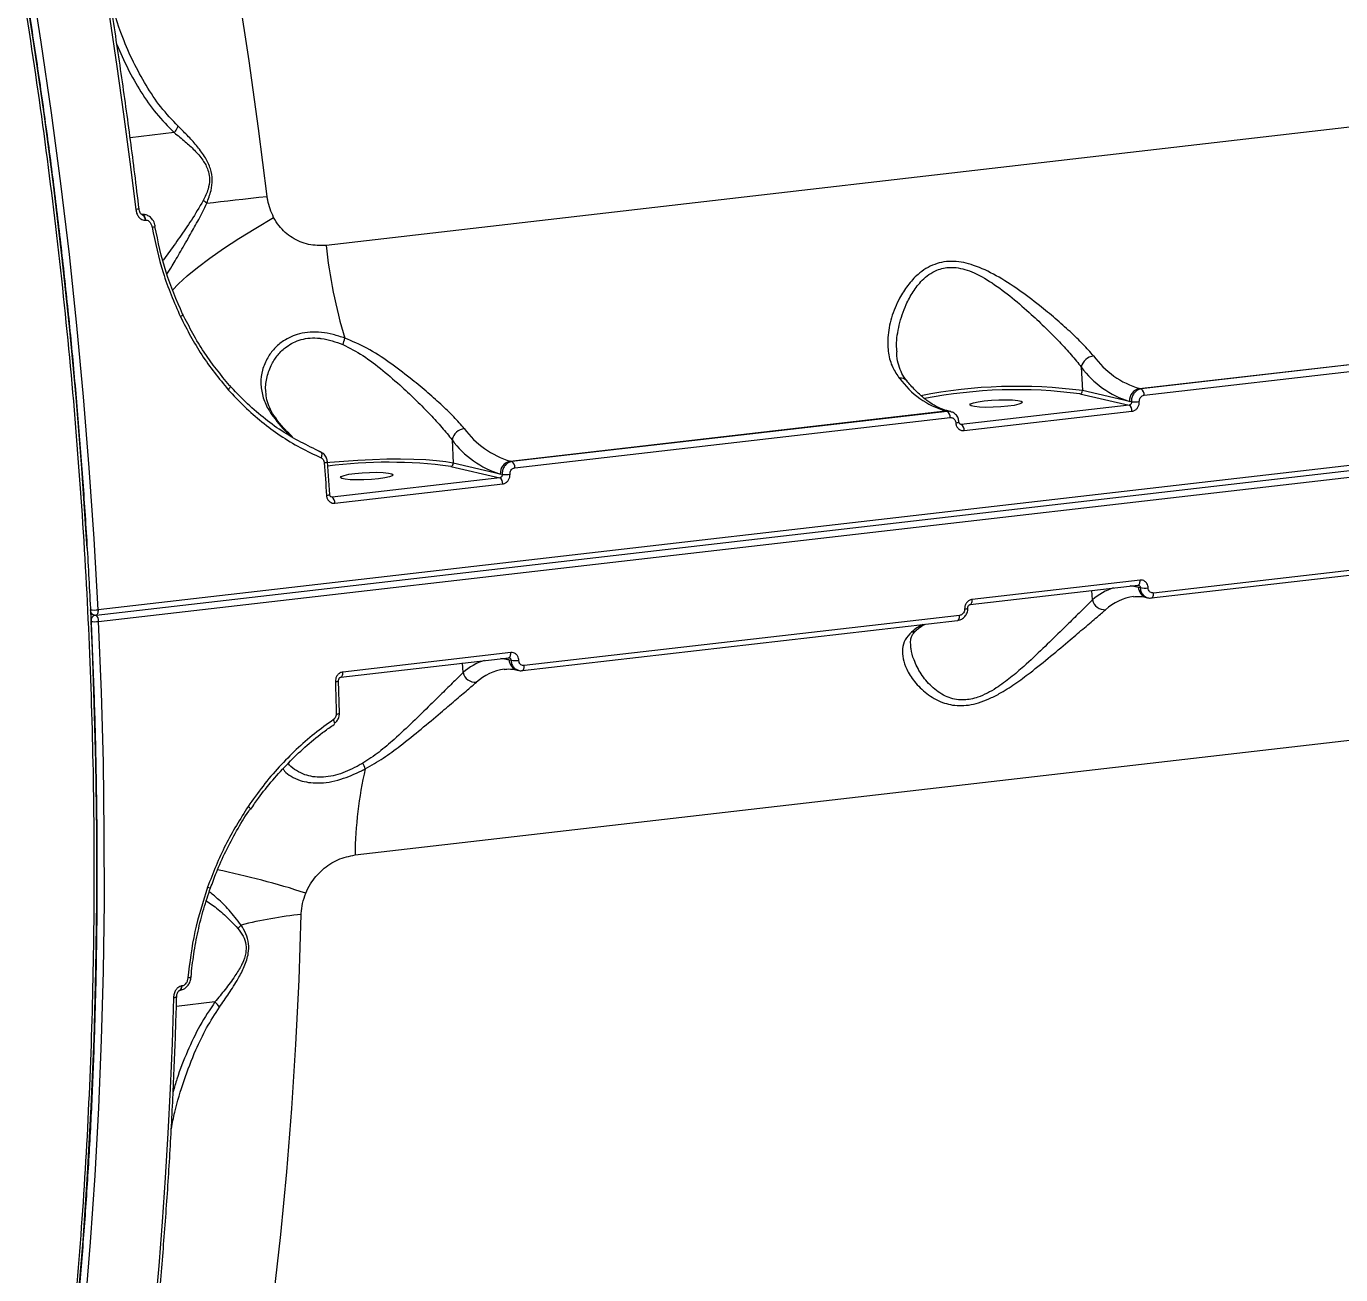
# Model space of a CAD drawing. Header units: millimetres. Extents: x 10684 to 26054, y -4768 to 6894.
# Drawn here: x 18451.6 to 18675.6, y -3010.1 to -2797.3 of the extents above; entities that cross this region are included whole.
import ezdxf

# ---------------------------------------------------------------- set-up
doc = ezdxf.new("R2010")
doc.units = ezdxf.units.MM
doc.layers.add('DIKOM_ОБЪЕКТ', color=7, linetype='Continuous')
doc.layers.add('DIKOM_РАЗМЕР_ОБЪЕКТА', color=7, linetype='Continuous')
doc.styles.add('style1', font='arial.ttf', dxfattribs={"width": 0.8})
doc.dimstyles.new('1-50', dxfattribs={"dimtxt": 300, "dimasz": 200, "dimexe": 100, "dimexo": 0, "dimgap": 100, "dimtad": 1, "dimtxsty": 'style1', "dimcen": 200, "dimclrd": 7, "dimclre": 7, "dimclrt": 7, "dimadec": 1, "dimazin": 2, "dimtfac": 1, "dimtmove": 0, "dimatfit": 2, "dimfxl": 0, "dimlwd": 25, "dimlwe": 18, "dimarcsym": 0})

# ---------------------------------------------------------------- blocks, each defined once
blk = doc.blocks.new('*D12')
at = {"layer": 'Defpoints', "color": 0, "transparency": 16777216}
for p in [(20201.02, 3555.88), (18130.62, -3300.31), (24750.12, -3300.31)]:
    blk.add_point(p, dxfattribs=at)
at = {"layer": 'DIKOM_РАЗМЕР_ОБЪЕКТА', "color": 7, "lineweight": 18, "transparency": 16777216}
for p, q in [((20201.02, 3555.88), (24850.12, 3555.88)), ((18130.62, -3300.31), (24850.12, -3300.31))]:
    blk.add_line(p, q, dxfattribs=at)
at = {"layer": 'DIKOM_РАЗМЕР_ОБЪЕКТА', "color": 7, "lineweight": 25, "transparency": 16777216}
blk.add_line((24750.12, 3355.88), (24750.12, -3100.31), dxfattribs=at)
at = {"layer": 'DIKOM_РАЗМЕР_ОБЪЕКТА', "color": 7, "transparency": 16777216}
for points in [[(24716.79, 3355.88), (24783.45, 3355.88), (24750.12, 3555.88)], [(24716.79, -3100.31), (24783.45, -3100.31), (24750.12, -3300.31)]]:
    blk.add_solid(points, dxfattribs=at)
at = {"layer": 'DIKOM_РАЗМЕР_ОБЪЕКТА', "color": 7, "transparency": 16777216, "insert": (24496.95, 958.92), "char_height": 300, "attachment_point": 5, "rotation": 90, "style": 'style1'}
blk.add_mtext('6850', dxfattribs=at)

msp = doc.modelspace()

# ---------------------------------------------------------------- linework, layer by layer
at = {"layer": 'DIKOM_ОБЪЕКТ', "color": 7, "linetype": 'Continuous', "lineweight": 15}
for p, q in [((18815.398, -2798.568), (18502.682, -2834.663)), ((18476.81, -2815.446), (18469.278, -2816.315)), ((18471.374, -2829.418), (18471.309, -2829.426)), ((18471.845, -2830.366), (18471.923, -2830.357)), ((18463.503, -2897.668), (18895.945, -2847.753)), ((18896.277, -2846.859), (18463.835, -2896.775)), ((18463.929, -2898.758), (18896.371, -2848.843)), ((18641.282, -2859.075), (18715.44, -2850.515)), ((18715.735, -2850.582), (18641.576, -2859.142)), ((18642.068, -2860.193), (18716.226, -2851.633)), ((18631.361, -2855.416), (18631.551, -2859.424)), ((18639.589, -2861.26), (18631.551, -2859.424)), ((18641.576, -2859.142), (18641.282, -2859.075)), ((18639.502, -2861.883), (18610.911, -2865.183)), ((18631.128, -2859.97), (18639.502, -2861.883)), ((18639.901, -2861.331), (18639.589, -2861.26)), ((18494.178, -2864.202), (18494.196, -2864.226)), ((18534.065, -2871.45), (18608.223, -2862.89)), ((18608.518, -2862.958), (18534.359, -2871.518)), ((18534.851, -2872.569), (18609.009, -2864.009)), ((18608.223, -2862.89), (18608.518, -2862.958)), ((18609.058, -2862.987), (18608.762, -2862.92)), ((18611.403, -2866.24), (18639.994, -2862.94)), ((18610.911, -2865.183), (18610.698, -2865.135)), ((18610.911, -2865.183), (18610.775, -2865.173)), ((18524.144, -2867.792), (18524.334, -2871.8)), ((18503.304, -2877.149), (18502.927, -2871.564)), ((18523.911, -2872.346), (18532.285, -2874.259)), ((18532.372, -2873.635), (18524.334, -2871.8)), ((18534.359, -2871.518), (18534.065, -2871.45)), ((18532.285, -2874.259), (18503.694, -2877.559)), ((18504.186, -2878.616), (18532.777, -2875.316)), ((18532.684, -2873.707), (18532.372, -2873.635)), ((18503.694, -2877.559), (18503.481, -2877.51)), ((18503.694, -2877.559), (18503.558, -2877.549)), ((18643.339, -2894.765), (18717.497, -2886.205)), ((18717.831, -2885.354), (18643.672, -2893.914)), ((18612.438, -2895.859), (18641.029, -2892.559)), ((18641.363, -2891.702), (18612.771, -2895.002)), ((18640.02, -2892.676), (18641.095, -2892.921)), ((18641.095, -2892.921), (18641.408, -2892.993)), ((18633.249, -2895.093), (18633.171, -2893.466)), ((18642.437, -2894.665), (18642.733, -2894.732)), ((18643.271, -2894.761), (18643.339, -2894.765)), ((18462.617, -2897.525), (18463.166, -2897.65)), ((18610.614, -2897.73), (18536.455, -2906.29)), ((18462.589, -2898.757), (18462.805, -2903.669)), ((18536.122, -2907.141), (18610.28, -2898.581)), ((18534.146, -2904.077), (18505.555, -2907.378)), ((18507.626, -2938.558), (18820.342, -2902.462)), ((18505.221, -2908.235), (18533.812, -2904.935)), ((18526.032, -2907.469), (18525.954, -2905.842)), ((18532.802, -2905.051), (18533.878, -2905.297)), ((18533.878, -2905.297), (18534.191, -2905.368)), ((18504.964, -2914.378), (18504.812, -2908.844)), ((18535.22, -2907.041), (18535.515, -2907.108)), ((18536.054, -2907.137), (18536.122, -2907.141)), ((18503.824, -2916.479), (18504.119, -2916.27)), ((18504.053, -2916.167), (18504.059, -2916.163)), ((18489.781, -2930.674), (18489.782, -2930.672)), ((18479.69, -2959.338), (18479.69, -2959.344)), ((18477.73, -2961.633), (18477.814, -2961.623)), ((18478.148, -2960.886), (18478.064, -2960.895)), ((18483.755, -2963.608), (18477.179, -2964.367))]:
    msp.add_line(p, q, dxfattribs=at)
at = {"layer": 'DIKOM_ОБЪЕКТ', "color": 7, "linetype": 'Continuous', "lineweight": 15, "flags": 128}
for points in [[(18460.3, -2763.994), (18461.781, -2771.977), (18463.196, -2779.991), (18464.545, -2788.032), (18465.826, -2796.099), (18467.04, -2804.187), (18468.186, -2812.295), (18469.263, -2820.418), (18470.271, -2828.553)], [(18463.835, -2896.775), (18463.169, -2884.695), (18462.346, -2872.591), (18461.366, -2860.471), (18460.231, -2848.347), (18458.94, -2836.229), (18457.495, -2824.126), (18455.898, -2812.049), (18454.15, -2800.009), (18452.252, -2788.014)], [(18450.939, -2788.277), (18452.833, -2800.243), (18454.577, -2812.255), (18456.17, -2824.303), (18457.611, -2836.377), (18458.899, -2848.466), (18460.032, -2860.561), (18461.01, -2872.652), (18461.831, -2884.727), (18461.924, -2886.264)], [(18492.631, -2826.309), (18491.17, -2814.752), (18489.557, -2803.228), (18487.793, -2791.745)], [(18482.347, -2827.477), (18483.501, -2827.348), (18484.696, -2827.214), (18485.931, -2827.075), (18487.203, -2826.931), (18488.512, -2826.782), (18489.854, -2826.629), (18491.228, -2826.471), (18492.631, -2826.309)], [(18471.303, -2829.427), (18471.358, -2829.43), (18471.486, -2829.495), (18471.607, -2829.635), (18471.713, -2829.838), (18471.794, -2830.089), (18471.845, -2830.366)], [(18471.374, -2829.418), (18471.436, -2829.421), (18471.563, -2829.486), (18471.685, -2829.626), (18471.791, -2829.829), (18471.872, -2830.08), (18471.923, -2830.357)], [(18476.514, -2842.294), (18477.536, -2841.217), (18479.002, -2839.878), (18480.785, -2838.42), (18482.867, -2836.858), (18485.229, -2835.208), (18487.845, -2833.486), (18490.692, -2831.708), (18493.74, -2829.893)], [(18478.248, -2846.387), (18478.305, -2846.398), (18478.332, -2846.425), (18478.326, -2846.467), (18478.289, -2846.522), (18478.221, -2846.589), (18478.125, -2846.666), (18478.005, -2846.748), (18477.864, -2846.834)], [(18486.247, -2858.541), (18486.311, -2858.564), (18486.349, -2858.611), (18486.36, -2858.681), (18486.344, -2858.772), (18486.3, -2858.879), (18486.23, -2859), (18486.137, -2859.129), (18486.024, -2859.262)], [(18618.843, -2862.079), (18617.628, -2862.192), (18616.35, -2862.258), (18615.11, -2862.272), (18614.01, -2862.233), (18613.139, -2862.145), (18612.567, -2862.014), (18612.34, -2861.852), (18612.478, -2861.671), (18612.968, -2861.485), (18613.771, -2861.311), (18614.823, -2861.161), (18616.037, -2861.049), (18617.315, -2860.983), (18618.555, -2860.969), (18619.655, -2861.008), (18620.526, -2861.096), (18621.098, -2861.226), (18621.325, -2861.389), (18621.187, -2861.57), (18620.697, -2861.756), (18619.894, -2861.93), (18618.843, -2862.079)], [(18608.223, -2862.89), (18608.573, -2862.888), (18608.762, -2862.92)], [(18501.738, -2869.874), (18501.812, -2869.908), (18501.871, -2869.975), (18501.911, -2870.072), (18501.933, -2870.195), (18501.934, -2870.34), (18501.915, -2870.502), (18501.876, -2870.674), (18501.82, -2870.852)], [(18502.373, -2871.685), (18502.422, -2872.384), (18502.47, -2873.083), (18502.518, -2873.783), (18502.566, -2874.482), (18502.613, -2875.181), (18502.659, -2875.88), (18502.705, -2876.579), (18502.751, -2877.277)], [(18524.334, -2871.8), (18523.071, -2871.568), (18521.507, -2871.379), (18519.677, -2871.238), (18517.621, -2871.147), (18515.386, -2871.109), (18513.022, -2871.124), (18510.581, -2871.193), (18508.118, -2871.313), (18505.688, -2871.482), (18503.345, -2871.696), (18502.791, -2871.755)], [(18511.625, -2874.455), (18510.411, -2874.567), (18509.133, -2874.633), (18507.893, -2874.648), (18506.793, -2874.609), (18505.922, -2874.521), (18505.35, -2874.39), (18505.123, -2874.227), (18505.261, -2874.046), (18505.751, -2873.861), (18506.555, -2873.687), (18507.606, -2873.537), (18508.82, -2873.425), (18510.099, -2873.359), (18511.338, -2873.345), (18512.438, -2873.383), (18513.309, -2873.471), (18513.881, -2873.602), (18514.108, -2873.765), (18513.971, -2873.946), (18513.48, -2874.131), (18512.677, -2874.306), (18511.625, -2874.455)], [(18641.095, -2892.921), (18640.061, -2892.748), (18639.672, -2892.716)], [(18641.029, -2892.559), (18641.046, -2892.556), (18641.126, -2892.521), (18641.197, -2892.451), (18641.259, -2892.348), (18641.308, -2892.217), (18641.342, -2892.061), (18641.36, -2891.887), (18641.363, -2891.702)], [(18612.434, -2895.86), (18612.455, -2895.857), (18612.534, -2895.822), (18612.606, -2895.751), (18612.668, -2895.648), (18612.716, -2895.517), (18612.751, -2895.361), (18612.769, -2895.188), (18612.771, -2895.002)], [(18643.339, -2894.765), (18643.355, -2894.762), (18643.434, -2894.728), (18643.506, -2894.658), (18643.567, -2894.556), (18643.616, -2894.426), (18643.651, -2894.271), (18643.67, -2894.098), (18643.672, -2893.914)], [(18463.835, -2896.775), (18463.836, -2896.966), (18463.819, -2897.146), (18463.786, -2897.308), (18463.738, -2897.446), (18463.676, -2897.554), (18463.603, -2897.628), (18463.522, -2897.665), (18463.503, -2897.668)], [(18610.28, -2898.581), (18610.297, -2898.578), (18610.376, -2898.544), (18610.448, -2898.474), (18610.509, -2898.372), (18610.557, -2898.241), (18610.592, -2898.087), (18610.611, -2897.914), (18610.614, -2897.73)], [(18450.704, -3090.292), (18452.715, -3080.178), (18454.578, -3069.874), (18456.291, -3059.388), (18457.852, -3048.73), (18459.26, -3037.909), (18460.514, -3026.935), (18461.613, -3015.815), (18462.556, -3004.559), (18463.341, -2993.178), (18463.97, -2981.68), (18464.44, -2970.075), (18464.752, -2958.374), (18464.905, -2946.585), (18464.899, -2934.719), (18464.734, -2922.786), (18464.411, -2910.796), (18463.929, -2898.758)], [(18462.805, -2903.669), (18463.07, -2910.766), (18463.392, -2922.728), (18463.557, -2934.632), (18463.562, -2946.47), (18463.41, -2958.23), (18463.099, -2969.904), (18462.629, -2981.481), (18462.003, -2992.952), (18461.219, -3004.306), (18460.278, -3015.535), (18459.182, -3026.628), (18457.931, -3037.577), (18456.744, -3046.779)], [(18533.812, -2904.935), (18533.829, -2904.932), (18533.909, -2904.897), (18533.981, -2904.827), (18534.042, -2904.724), (18534.091, -2904.592), (18534.125, -2904.437), (18534.143, -2904.263), (18534.146, -2904.077)], [(18533.878, -2905.297), (18532.844, -2905.124), (18532.455, -2905.091)], [(18536.122, -2907.141), (18536.138, -2907.138), (18536.217, -2907.103), (18536.289, -2907.034), (18536.35, -2906.932), (18536.399, -2906.801), (18536.434, -2906.647), (18536.453, -2906.474), (18536.455, -2906.29)], [(18504.261, -2909.014), (18504.281, -2909.708), (18504.302, -2910.401), (18504.321, -2911.094), (18504.341, -2911.787), (18504.36, -2912.479), (18504.378, -2913.171), (18504.395, -2913.864), (18504.413, -2914.556)], [(18505.217, -2908.236), (18505.238, -2908.232), (18505.318, -2908.197), (18505.389, -2908.127), (18505.451, -2908.024), (18505.5, -2907.892), (18505.534, -2907.737), (18505.552, -2907.563), (18505.555, -2907.378)], [(18504.059, -2916.163), (18504.068, -2916.156), (18504.102, -2916.103), (18504.113, -2916.022), (18504.102, -2915.916), (18504.07, -2915.789), (18504.016, -2915.646), (18503.944, -2915.492)], [(18493.797, -3013.763), (18494.966, -3003.244), (18495.979, -2992.581), (18496.835, -2981.785), (18497.534, -2970.865), (18498.074, -2959.832), (18498.454, -2948.696)], [(18479.69, -2959.344), (18479.676, -2959.378), (18479.628, -2959.418), (18479.547, -2959.453), (18479.436, -2959.481), (18479.299, -2959.501), (18479.142, -2959.513)], [(18477.226, -2962.706), (18477.219, -2962.738), (18477.176, -2962.79), (18477.096, -2962.839), (18476.983, -2962.881), (18476.841, -2962.915), (18476.675, -2962.94)], [(18477.73, -2961.633), (18477.782, -2961.619), (18477.893, -2961.532), (18477.981, -2961.373), (18478.039, -2961.155), (18478.064, -2960.895)], [(18477.815, -2961.623), (18477.867, -2961.61), (18477.977, -2961.522), (18478.065, -2961.363), (18478.123, -2961.145), (18478.148, -2960.886)], [(18476.675, -2962.94), (18476.433, -2970.666), (18476.122, -2978.35), (18475.741, -2985.987), (18475.291, -2993.576), (18474.772, -3001.112), (18474.184, -3008.594), (18473.527, -3016.02), (18472.802, -3023.384)]]:
    msp.add_lwpolyline(points, dxfattribs=at)
at = {"layer": 'DIKOM_ОБЪЕКТ', "color": 7, "linetype": 'Continuous', "lineweight": 15}
for centre, radius, start, end in [((18471.88, -2841.082), 12.632, 94.76459, 97.3182), ((18479.991, -2830.018), 3.465, 47.16745, 59.64419), ((18472.37, -2827.176), 4.436, 278.69348, 285.98322), ((18588.825, -2825.506), 86.628, 186.06831, 196.7504), ((18497.995, -2848.705), 8.074, 339.106, 347.35926), ((18633.778, -2855.966), 2.479, 97.70792, 167.19594), ((18645.655, -2844.617), 15.105, 216.06818, 253.17022), ((18600.627, -2858.652), 1.348, 41.81489, 100.26822), ((18612.595, -2848.434), 15.103, 216.06573, 253.17218), ((18644.18, -2846.08), 15.859, 216.06656, 253.17138), ((18620.434, -2943.777), 85.083, 82.49212, 101.11956), ((18620.346, -2942.042), 82.777, 82.51543, 100.93904), ((18631.04, -2859.465), 0.513, 279.92571, 4.55144), ((18641.634, -2861.096), 2.052, 99.8976, 184.5735), ((18640.902, -2860.098), 1.17, 355.3175, 54.79026), ((18638.823, -2862.842), 1.175, 355.21509, 54.69199), ((18640.375, -2854.631), 6.717, 265.95013, 277.38743), ((18493.307, -2864.887), 1.108, 38.16256, 70.71095), ((18607.843, -2863.914), 1.171, 355.34798, 54.7811), ((18526.56, -2868.341), 2.478, 97.70161, 167.20225), ((18538.437, -2856.993), 15.104, 216.06795, 253.1716), ((18609.994, -2863.758), 1.144, 268.64971, 297.40442), ((18610.231, -2866.142), 1.176, 355.22415, 54.67799), ((18536.963, -2858.455), 15.859, 216.06741, 253.17163), ((18502.388, -2870.43), 1.255, 269.3045, 295.41339), ((18513.291, -2950.728), 79.098, 82.28415, 97.54152), ((18523.823, -2871.841), 0.513, 279.91189, 4.57736), ((18534.417, -2873.472), 2.052, 99.88945, 184.58164), ((18533.683, -2872.474), 1.172, 355.37219, 54.73557), ((18531.605, -2875.218), 1.176, 355.22739, 54.67475), ((18533.159, -2867.014), 6.71, 265.93919, 277.38817), ((18502.782, -2876.156), 1.121, 268.40148, 297.74636), ((18503.015, -2878.518), 1.175, 355.19054, 54.69036), ((18639.803, -2902.43), 9.838, 107.35042, 131.77872), ((18642.89, -2892.929), 1.794, 179.76573, 255.38736), ((18642.189, -2888.963), 4.105, 259.03428, 277.8507), ((18635.366, -2894.591), 2.176, 193.34648, 273.62856), ((18641.434, -2903.24), 8.782, 97.59377, 132.4745), ((18463.152, -2891.653), 5.167, 262.69219, 277.59327), ((18463.393, -2896.781), 0.898, 179.78219, 255.37317), ((18463.62, -2898.678), 1.034, 104.03794, 184.38914), ((18463.388, -2896.675), 1, 257.1343, 276.58432), ((18462.682, -2898.651), 1.252, 355.09827, 51.4537), ((18611.544, -2895.871), 0.771, 265.04218, 308.99609), ((18463.264, -2893.817), 4.986, 262.22587, 277.67219), ((18609.114, -2908.169), 10.104, 118.24008, 131.29985), ((18602.281, -2899.044), 1.543, 276.09466, 310.30252), ((18532.582, -2914.8), 9.831, 107.33683, 131.78337), ((18535.672, -2905.305), 1.794, 179.75429, 255.40863), ((18534.972, -2901.343), 4.101, 259.01457, 277.85006), ((18504.331, -2908.264), 0.754, 264.66501, 309.65883), ((18528.148, -2906.967), 2.175, 193.33998, 273.63506), ((18534.218, -2915.62), 8.786, 97.603, 132.46528), ((18504.484, -2913.833), 0.726, 264.33562, 311.34066), ((18574.382, -2939.021), 66.758, 166.88654, 179.60235), ((18498.479, -2928.237), 11.728, 21.83451, 26.9651), ((18488.971, -2931.113), 0.923, 28.50345, 62.04066), ((18458.272, -3070.056), 131.519, 71.8594, 78.67136), ((18483.072, -2942.702), 1.469, 246.68909, 266.55837), ((18507.088, -3027.66), 79.435, 96.23938, 103.75469), ((18485.903, -2948.807), 2.856, 307.56537, 323.55327), ((18481.751, -2966.047), 3.156, 29.00994, 50.59824)]:
    msp.add_arc(centre, radius, start, end, dxfattribs=at)
for points, knots in [([(18405.822, -2621.659), (18407.285, -2625.46), (18411.224, -2635.702), (18417.299, -2652.96), (18423.92, -2673.527), (18430.137, -2694.864), (18435.918, -2716.918), (18441.23, -2739.629), (18445.958, -2762.497), (18450.097, -2785.44), (18453.659, -2808.376), (18456.702, -2831.679), (18459.192, -2855.282), (18461.106, -2879.108), (18462.404, -2902.633), (18463.095, -2925.783), (18463.201, -2948.494), (18462.725, -2971.137), (18461.644, -2993.628), (18459.945, -3015.883), (18457.667, -3037.413), (18454.83, -3058.16), (18451.47, -3078.086), (18447.529, -3097.516), (18442.997, -3116.36), (18437.877, -3134.535), (18432.279, -3151.642), (18426.236, -3167.647), (18419.787, -3182.541), (18412.826, -3196.568), (18405.355, -3209.639), (18397.39, -3221.685), (18389.455, -3231.985), (18381.641, -3240.703), (18374.025, -3248.043), (18366.138, -3254.435), (18359.582, -3259.041), (18355.584, -3261.165), (18354.374, -3261.807)], [0, 0, 0, 0, 0.0169098, 0.045556, 0.0742245, 0.102871, 0.1323494, 0.1618518, 0.1913303, 0.2199766, 0.248645, 0.2772914, 0.3067698, 0.3362722, 0.3657507, 0.3943969, 0.4230654, 0.4517116, 0.48119, 0.5106925, 0.5401711, 0.5688174, 0.5974857, 0.6261321, 0.6556105, 0.685113, 0.7145913, 0.7432378, 0.771906, 0.8005523, 0.8300308, 0.8595332, 0.8890115, 0.9139439, 0.9389054, 0.963867, 0.989065, 1, 1, 1, 1]), ([(18354.693, -3261.836), (18355.791, -3261.224), (18358.45, -3259.744), (18362.595, -3257.043), (18367.135, -3253.784), (18371.607, -3250.212), (18376.014, -3246.336), (18380.357, -3242.155), (18384.637, -3237.665), (18388.85, -3232.869), (18392.984, -3227.784), (18397.019, -3222.43), (18400.945, -3216.821), (18404.759, -3210.963), (18408.465, -3204.852), (18412.062, -3198.487), (18415.554, -3191.868), (18418.94, -3184.992), (18422.222, -3177.858), (18425.401, -3170.463), (18428.477, -3162.804), (18431.45, -3154.882), (18434.313, -3146.716), (18437.054, -3138.341), (18439.662, -3129.785), (18442.133, -3121.06), (18444.471, -3112.161), (18446.676, -3103.088), (18448.75, -3093.835), (18450.693, -3084.402), (18452.506, -3074.784), (18454.188, -3064.981), (18455.742, -3054.988), (18457.166, -3044.802), (18458.458, -3034.441), (18459.613, -3023.945), (18460.626, -3013.357), (18461.494, -3002.695), (18462.219, -2991.959), (18462.801, -2981.145), (18463.241, -2970.249), (18463.539, -2959.267), (18463.696, -2948.198), (18463.711, -2937.037), (18463.584, -2925.782), (18463.314, -2914.428), (18462.902, -2902.987), (18462.35, -2891.498), (18461.659, -2880.007), (18460.83, -2868.545), (18459.864, -2857.116), (18458.762, -2845.716), (18457.522, -2834.34), (18456.147, -2822.985), (18454.633, -2811.647), (18452.983, -2800.324), (18451.194, -2789.012), (18449.266, -2777.707), (18447.198, -2766.414), (18444.998, -2755.161), (18442.673, -2743.996), (18440.231, -2732.958), (18437.675, -2722.058), (18435.004, -2711.291), (18432.217, -2700.652), (18429.314, -2690.137), (18426.294, -2679.742), (18423.156, -2669.467), (18419.899, -2659.307), (18416.522, -2649.259), (18413.022, -2639.327), (18409.663, -2630.174), (18407.426, -2624.415), (18406.434, -2621.862)], [0, 0, 0, 0, 0.0098994, 0.0239604, 0.0380272, 0.0521101, 0.0662251, 0.0803871, 0.0946116, 0.1089135, 0.1232605, 0.1375542, 0.1517771, 0.1659463, 0.1800776, 0.1941866, 0.2082893, 0.2223999, 0.2365303, 0.2506968, 0.2649149, 0.2792007, 0.2935498, 0.3078771, 0.322119, 0.3363004, 0.3504374, 0.364546, 0.3786424, 0.3927426, 0.406858, 0.421004, 0.4351968, 0.4494526, 0.4637824, 0.478114, 0.4923715, 0.5065636, 0.5207068, 0.5348167, 0.5489096, 0.563002, 0.5771063, 0.5912368, 0.6054095, 0.6196403, 0.6339455, 0.6482789, 0.6625569, 0.6767651, 0.6909191, 0.7050357, 0.7191305, 0.73322, 0.7473183, 0.7614382, 0.7755955, 0.7898064, 0.8040868, 0.8184229, 0.8327306, 0.8469589, 0.8611285, 0.8752559, 0.8893571, 0.903448, 0.9175449, 0.9316584, 0.9458048, 0.9600003, 0.9742606, 0.9885925, 1, 1, 1, 1]), ([(18470.831, -2828.494), (18470.587, -2826.489), (18469.881, -2820.673), (18468.607, -2811.065), (18466.965, -2799.685), (18465.188, -2788.347), (18463.311, -2777.255), (18461.845, -2769.158), (18461.024, -2764.822), (18460.873, -2764.021)], [0, 0, 0, 0, 0.0925233, 0.2683126, 0.4441071, 0.6199024, 0.7956973, 0.9622439, 1, 1, 1, 1]), ([(18477.469, -2814.357), (18476.465, -2813.289), (18474.445, -2811.14), (18471.971, -2807.412), (18469.827, -2803.445), (18467.57, -2798.376), (18466.414, -2794.424), (18465.692, -2791.957)], [0, 0, 0, 0, 0.175869, 0.3538405, 0.5303098, 0.7068249, 1, 1, 1, 1]), ([(18467.047, -2800.414), (18467.642, -2801.791), (18468.85, -2804.59), (18471.087, -2808.516), (18473.662, -2812.247), (18475.762, -2814.374), (18476.817, -2815.443)], [0, 0, 0, 0, 0.2451049, 0.4978583, 0.747623, 1, 1, 1, 1]), ([(18476.817, -2815.443), (18476.958, -2815.271), (18477.215, -2814.958), (18477.396, -2814.576), (18477.458, -2814.391), (18477.469, -2814.357)], [0, 0, 0, 0, 0.4994876, 0.9073712, 1, 1, 1, 1]), ([(18482.347, -2827.477), (18482.626, -2826.77), (18483.113, -2825.539), (18483.369, -2823.494), (18483.047, -2821.521), (18482.111, -2819.586), (18480.78, -2817.792), (18479.173, -2816.015), (18478.065, -2814.937), (18477.469, -2814.357)], [0, 0, 0, 0, 0.1507896, 0.2625417, 0.3758327, 0.5043706, 0.6581118, 0.8160025, 1, 1, 1, 1]), ([(18476.817, -2815.443), (18476.816, -2815.443), (18476.815, -2815.445), (18476.812, -2815.446), (18476.811, -2815.446), (18476.81, -2815.446)], [0, 0, 0, 0, 0.286359, 0.6667499, 1, 1, 1, 1]), ([(18476.81, -2815.446), (18477.437, -2815.952), (18478.584, -2816.876), (18480.268, -2818.401), (18481.635, -2819.967), (18482.554, -2821.585), (18482.808, -2822.789), (18482.842, -2823.898), (18482.592, -2825.325), (18482.055, -2826.401), (18481.742, -2827.028)], [0, 0, 0, 0, 0.19206509, 0.35118476, 0.50949237, 0.63442914, 0.71864369, 0.74208801, 0.84959703, 1, 1, 1, 1]), ([(18471.311, -2829.426), (18471.307, -2829.425), (18471.299, -2829.423), (18471.251, -2829.396), (18471.173, -2829.329), (18471.06, -2829.189), (18470.929, -2828.936), (18470.847, -2828.683), (18470.838, -2828.519), (18470.836, -2828.494)], [0, 0, 0, 0, 0.0654155, 0.1348912, 0.2476522, 0.3817194, 0.6102768, 0.941797, 1, 1, 1, 1]), ([(18481.742, -2827.028), (18481.074, -2828.169), (18479.737, -2830.453), (18477.67, -2833.352), (18476.058, -2835.697), (18475.224, -2836.787), (18474.924, -2837.18)], [0, 0, 0, 0, 0.2709393, 0.5423957, 0.8350571, 1, 1, 1, 1]), ([(18475.575, -2839.599), (18475.865, -2839.136), (18476.539, -2838.057), (18477.893, -2835.738), (18479.427, -2833.03), (18480.988, -2830.299), (18481.894, -2828.417), (18482.347, -2827.477)], [0, 0, 0, 0, 0.1760555, 0.4107849, 0.6455961, 0.8229101, 1, 1, 1, 1]), ([(18493.74, -2829.893), (18493.332, -2828.941), (18492.881, -2827.89), (18492.675, -2826.647), (18492.646, -2826.424), (18492.631, -2826.309)], [0, 0, 0, 0, 0.8217626, 0.9078724, 1, 1, 1, 1]), ([(18470.271, -2828.553), (18470.309, -2828.757), (18470.39, -2829.2), (18470.687, -2829.769), (18471.074, -2830.159), (18471.466, -2830.363), (18471.718, -2830.365), (18471.845, -2830.366)], [0, 0, 0, 0, 0.2267702, 0.4919584, 0.6959374, 0.8477408, 1, 1, 1, 1]), ([(18473.578, -2831.443), (18473.565, -2831.353), (18473.505, -2830.946), (18473.204, -2830.338), (18472.666, -2829.751), (18472.067, -2829.461), (18471.612, -2829.361), (18471.396, -2829.423), (18471.375, -2829.429)], [0, 0, 0, 0, 0.08190141, 0.37046311, 0.59735274, 0.79501404, 0.98014935, 1, 1, 1, 1]), ([(18471.923, -2830.357), (18471.981, -2830.355), (18472.128, -2830.351), (18472.38, -2830.448), (18472.666, -2830.687), (18472.917, -2831.071), (18472.999, -2831.397), (18473.04, -2831.562)], [0, 0, 0, 0, 0.1033119, 0.2623744, 0.4611196, 0.7281431, 1, 1, 1, 1]), ([(18502.682, -2834.663), (18501.677, -2834.681), (18499.686, -2834.716), (18496.883, -2833.498), (18494.875, -2831.772), (18494.038, -2830.388), (18493.74, -2829.893)], [0, 0, 0, 0, 0.2885708, 0.5716253, 0.8470384, 1, 1, 1, 1]), ([(18473.04, -2831.562), (18473.584, -2834.173), (18474.686, -2839.462), (18476.796, -2844.357), (18477.864, -2846.834)], [0, 0, 0, 0, 0.4937918, 1, 1, 1, 1]), ([(18478.248, -2846.387), (18477.225, -2844.024), (18475.153, -2839.239), (18474.069, -2834.063), (18473.52, -2831.443)], [0, 0, 0, 0, 0.4937336, 1, 1, 1, 1]), ([(18633.445, -2853.51), (18632.874, -2852.855), (18631.73, -2851.546), (18629.475, -2849.381), (18626.97, -2847.146), (18624.036, -2844.73), (18620.695, -2842.194), (18616.957, -2839.785), (18613.245, -2837.99), (18610.166, -2837.314), (18607.945, -2837.442), (18606.333, -2837.858), (18604.854, -2838.595), (18603.258, -2839.782), (18601.715, -2841.471), (18600.13, -2843.979), (18598.897, -2846.996), (18598.307, -2850.199), (18598.421, -2853.053), (18599.059, -2855.423), (18599.968, -2856.726), (18600.387, -2857.326)], [0, 0, 0, 0, 0.0554754, 0.1110225, 0.166496, 0.2220056, 0.2900217, 0.357964, 0.422676, 0.4774066, 0.505247, 0.533094, 0.56271, 0.5923738, 0.6404281, 0.6885809, 0.7603246, 0.8320607, 0.8909993, 0.9498657, 1, 1, 1, 1]), ([(18599.961, -2852.806), (18599.928, -2852.428), (18599.802, -2850.966), (18600.265, -2848.22), (18601.253, -2845.14), (18602.631, -2842.553), (18603.963, -2840.826), (18605.381, -2839.601), (18606.925, -2838.719), (18608.433, -2838.391), (18609.934, -2838.422), (18611.173, -2838.63), (18613.399, -2839.391), (18616.275, -2841.046), (18619.639, -2843.6), (18622.671, -2846.25), (18625.357, -2848.793), (18627.646, -2851.112), (18629.738, -2853.372), (18630.815, -2854.729), (18631.361, -2855.416)], [0, 0, 0, 0, 0.0294326, 0.1136158, 0.2000126, 0.2553451, 0.3118023, 0.3446411, 0.3783624, 0.4266323, 0.4394908, 0.4696045, 0.5007269, 0.5750775, 0.6542855, 0.7356705, 0.8013312, 0.8681343, 0.9331494, 1, 1, 1, 1]), ([(18486.247, -2858.541), (18484.734, -2856.707), (18481.673, -2852.997), (18479.399, -2848.607), (18478.248, -2846.387)], [0, 0, 0, 0, 0.49416628, 1, 1, 1, 1]), ([(18477.864, -2846.834), (18479.009, -2849.053), (18481.326, -2853.542), (18484.446, -2857.341), (18486.024, -2859.262)], [0, 0, 0, 0, 0.4941725, 1, 1, 1, 1]), ([(18505.873, -2850.472), (18505.208, -2850.254), (18503.878, -2849.819), (18501.882, -2849.457), (18499.944, -2849.404), (18497.657, -2849.751), (18495.542, -2850.734), (18493.818, -2852.229), (18492.572, -2853.922), (18491.757, -2855.911), (18491.481, -2858.138), (18491.818, -2860.371), (18492.594, -2862.286), (18493.375, -2863.412), (18493.673, -2863.841)], [0, 0, 0, 0, 0.0610562, 0.1220459, 0.1836213, 0.2451924, 0.354857, 0.4369217, 0.5190984, 0.6228168, 0.726597, 0.831086, 0.9355773, 1, 1, 1, 1]), ([(18492.447, -2859.647), (18492.431, -2859.545), (18492.303, -2858.686), (18492.588, -2857.062), (18493.291, -2855.025), (18494.441, -2853.284), (18496.015, -2851.756), (18497.932, -2850.759), (18499.96, -2850.417), (18501.148, -2850.441), (18502.395, -2850.596), (18503.71, -2850.882), (18504.928, -2851.35), (18505.537, -2851.585)], [0, 0, 0, 0, 0.0193251, 0.1623014, 0.3051814, 0.4169066, 0.5284516, 0.6746259, 0.7503102, 0.8259988, 0.8370827, 0.9184717, 1, 1, 1, 1]), ([(18526.228, -2865.885), (18525.657, -2865.231), (18524.513, -2863.921), (18522.258, -2861.756), (18519.753, -2859.522), (18516.819, -2857.102), (18513.475, -2854.583), (18509.775, -2852.128), (18507.143, -2851.011), (18505.873, -2850.472)], [0, 0, 0, 0, 0.1316612, 0.2634907, 0.3951428, 0.5268741, 0.6882995, 0.849536, 1, 1, 1, 1]), ([(18505.537, -2851.585), (18506.689, -2852.169), (18509.091, -2853.389), (18512.418, -2855.99), (18515.455, -2858.623), (18518.14, -2861.17), (18520.429, -2863.487), (18522.521, -2865.748), (18523.598, -2867.104), (18524.144, -2867.792)], [0, 0, 0, 0, 0.1463711, 0.3054932, 0.4689858, 0.6008937, 0.7350931, 0.8656983, 1, 1, 1, 1]), ([(18601.662, -2857.743), (18601.554, -2857.623), (18601.12, -2857.145), (18600.599, -2856.152), (18600.12, -2854.717), (18599.898, -2853.579), (18599.911, -2852.906), (18599.912, -2852.823)], [0, 0, 0, 0, 0.0913992, 0.3652983, 0.6562567, 0.9574044, 1, 1, 1, 1]), ([(18486.024, -2859.262), (18486.931, -2860.238), (18488.744, -2862.189), (18491.718, -2864.781), (18494.887, -2867.122), (18498.248, -2869.19), (18500.629, -2870.298), (18501.82, -2870.852)], [0, 0, 0, 0, 0.1978353, 0.3955062, 0.593169, 0.7965865, 1, 1, 1, 1]), ([(18501.738, -2869.874), (18499.488, -2868.768), (18496.079, -2867.092), (18491.921, -2864.006), (18488.941, -2861.433), (18487.136, -2859.496), (18486.247, -2858.541)], [0, 0, 0, 0, 0.3951705, 0.5986721, 0.8021709, 1, 1, 1, 1]), ([(18494.222, -2864.212), (18494.073, -2864.025), (18493.58, -2863.404), (18493.034, -2862.319), (18492.547, -2860.975), (18492.463, -2860.083), (18492.422, -2859.639)], [0, 0, 0, 0, 0.1237713, 0.410297, 0.7067914, 1, 1, 1, 1]), ([(18608.762, -2862.92), (18608.537, -2862.861), (18607.854, -2862.685), (18606.675, -2862.174), (18605.222, -2861.271), (18603.769, -2860.076), (18602.57, -2858.868), (18601.864, -2858.03), (18601.635, -2857.757)], [0, 0, 0, 0, 0.1024841, 0.3106739, 0.5124612, 0.7099176, 0.9056867, 1, 1, 1, 1]), ([(18641.576, -2859.142), (18641.445, -2859.167), (18641.115, -2859.229), (18640.626, -2859.524), (18640.198, -2860.025), (18639.923, -2860.655), (18639.908, -2861.106), (18639.901, -2861.331)], [0, 0, 0, 0, 0.1407018, 0.3554431, 0.5702973, 0.7851394, 1, 1, 1, 1]), ([(18639.901, -2861.331), (18639.902, -2861.388), (18639.903, -2861.502), (18639.84, -2861.661), (18639.737, -2861.787), (18639.617, -2861.861), (18639.535, -2861.877), (18639.502, -2861.883)], [0, 0, 0, 0, 0.2153491, 0.4305104, 0.6451714, 0.859447, 1, 1, 1, 1]), ([(18639.994, -2862.94), (18640.092, -2862.921), (18640.34, -2862.875), (18640.705, -2862.653), (18641.024, -2862.275), (18641.227, -2861.801), (18641.235, -2861.462), (18641.239, -2861.292)], [0, 0, 0, 0, 0.1406386, 0.3551128, 0.5698473, 0.7848742, 1, 1, 1, 1]), ([(18641.239, -2861.292), (18641.242, -2861.179), (18641.247, -2860.953), (18641.382, -2860.636), (18641.594, -2860.385), (18641.837, -2860.237), (18642.002, -2860.206), (18642.068, -2860.193)], [0, 0, 0, 0, 0.215207, 0.4302156, 0.6450692, 0.8594769, 1, 1, 1, 1]), ([(18493.673, -2863.841), (18494.527, -2864.945), (18495.602, -2866.332), (18496.736, -2867.136), (18496.968, -2867.3)], [0, 0, 0, 0, 0.7955644, 1, 1, 1, 1]), ([(18496.968, -2867.3), (18496.549, -2866.899), (18495.683, -2866.069), (18494.749, -2864.994), (18494.253, -2864.282), (18494.193, -2864.195)], [0, 0, 0, 0, 0.45183454, 0.93301141, 1, 1, 1, 1]), ([(18609.14, -2863.013), (18609.132, -2863.009), (18608.942, -2862.917), (18608.725, -2862.938), (18608.518, -2862.958)], [0, 0, 0, 0, 0.04398687, 1, 1, 1, 1]), ([(18609.009, -2864.009), (18609.11, -2864.008), (18609.313, -2864.007), (18609.591, -2864.148), (18609.81, -2864.377), (18609.936, -2864.645), (18609.958, -2864.829), (18609.967, -2864.902)], [0, 0, 0, 0, 0.2142444, 0.4285358, 0.6431734, 0.8581169, 1, 1, 1, 1]), ([(18610.503, -2864.776), (18610.476, -2864.553), (18610.416, -2864.069), (18609.995, -2863.483), (18609.534, -2863.111), (18609.225, -2863.057), (18609.139, -2863.042)], [0, 0, 0, 0, 0.2765307, 0.6021676, 0.8887828, 1, 1, 1, 1]), ([(18609.967, -2864.902), (18609.981, -2865.011), (18610.015, -2865.287), (18610.203, -2865.688), (18610.53, -2866.032), (18610.948, -2866.243), (18611.251, -2866.241), (18611.403, -2866.24)], [0, 0, 0, 0, 0.1418423, 0.3567012, 0.5713206, 0.7857262, 1, 1, 1, 1]), ([(18610.775, -2865.166), (18610.757, -2865.164), (18610.708, -2865.159), (18610.624, -2865.086), (18610.549, -2864.94), (18610.521, -2864.834), (18610.521, -2864.775), (18610.521, -2864.774)], [0, 0, 0, 0, 0.2166923, 0.5704675, 0.7843357, 0.9982577, 1, 1, 1, 1]), ([(18502.909, -2871.566), (18502.88, -2871.345), (18502.817, -2870.862), (18502.397, -2870.265), (18501.91, -2869.919), (18501.597, -2869.822), (18501.499, -2869.792)], [0, 0, 0, 0, 0.2700355, 0.5907734, 0.8712828, 1, 1, 1, 1]), ([(18501.82, -2870.852), (18501.909, -2870.902), (18502.089, -2871.004), (18502.277, -2871.273), (18502.356, -2871.514), (18502.37, -2871.655), (18502.373, -2871.685)], [0, 0, 0, 0, 0.3056902, 0.6116533, 0.9179166, 1, 1, 1, 1]), ([(18534.359, -2871.518), (18534.229, -2871.542), (18533.898, -2871.605), (18533.409, -2871.9), (18532.981, -2872.401), (18532.706, -2873.031), (18532.691, -2873.481), (18532.684, -2873.707)], [0, 0, 0, 0, 0.1407761, 0.3555023, 0.5703269, 0.7851732, 1, 1, 1, 1]), ([(18534.022, -2873.668), (18534.025, -2873.555), (18534.03, -2873.328), (18534.165, -2873.012), (18534.377, -2872.761), (18534.62, -2872.613), (18534.785, -2872.581), (18534.851, -2872.569)], [0, 0, 0, 0, 0.2151727, 0.4302147, 0.6449757, 0.859533, 1, 1, 1, 1]), ([(18532.684, -2873.707), (18532.685, -2873.764), (18532.686, -2873.877), (18532.623, -2874.036), (18532.52, -2874.162), (18532.4, -2874.237), (18532.318, -2874.253), (18532.285, -2874.259)], [0, 0, 0, 0, 0.2156704, 0.4306022, 0.6453993, 0.8596984, 1, 1, 1, 1]), ([(18532.777, -2875.316), (18532.875, -2875.297), (18533.123, -2875.25), (18533.488, -2875.028), (18533.807, -2874.651), (18534.01, -2874.177), (18534.018, -2873.838), (18534.022, -2873.668)], [0, 0, 0, 0, 0.1405346, 0.3550432, 0.5698646, 0.7848638, 1, 1, 1, 1]), ([(18502.751, -2877.277), (18502.764, -2877.387), (18502.798, -2877.663), (18502.986, -2878.064), (18503.313, -2878.408), (18503.731, -2878.619), (18504.034, -2878.617), (18504.186, -2878.616)], [0, 0, 0, 0, 0.1418221, 0.3567644, 0.5713747, 0.785732, 1, 1, 1, 1]), ([(18503.558, -2877.542), (18503.54, -2877.54), (18503.491, -2877.534), (18503.405, -2877.461), (18503.337, -2877.316), (18503.294, -2877.209), (18503.304, -2877.15), (18503.304, -2877.15)], [0, 0, 0, 0, 0.2166716, 0.5701717, 0.784095, 0.9982341, 1, 1, 1, 1]), ([(18641.029, -2892.56), (18641.033, -2892.56), (18641.061, -2892.553), (18641.077, -2892.56), (18641.091, -2892.566)], [0, 0, 0, 0, 0.1266048, 1, 1, 1, 1]), ([(18641.091, -2892.564), (18641.097, -2892.565), (18641.153, -2892.568), (18641.246, -2892.625), (18641.347, -2892.735), (18641.4, -2892.867), (18641.406, -2892.957), (18641.408, -2892.993)], [0, 0, 0, 0, 0.0327186, 0.2962826, 0.560329, 0.8250959, 1, 1, 1, 1]), ([(18642.749, -2893.029), (18642.739, -2892.92), (18642.714, -2892.647), (18642.541, -2892.249), (18642.226, -2891.908), (18641.816, -2891.699), (18641.514, -2891.701), (18641.363, -2891.702)], [0, 0, 0, 0, 0.1418248, 0.3567185, 0.5713337, 0.7857241, 1, 1, 1, 1]), ([(18641.408, -2892.993), (18641.422, -2893.138), (18641.458, -2893.503), (18641.695, -2894.03), (18642.112, -2894.497), (18642.482, -2894.641), (18642.664, -2894.713)], [0, 0, 0, 0, 0.1814435, 0.4563659, 0.7310806, 1, 1, 1, 1]), ([(18643.672, -2893.914), (18643.571, -2893.915), (18643.37, -2893.916), (18643.097, -2893.777), (18642.888, -2893.55), (18642.772, -2893.284), (18642.756, -2893.102), (18642.749, -2893.029)], [0, 0, 0, 0, 0.21415476, 0.42856512, 0.64316904, 0.85810623, 1, 1, 1, 1]), ([(18633.249, -2895.093), (18632.818, -2895.522), (18631.883, -2896.452), (18629.997, -2898.304), (18627.632, -2900.639), (18624.829, -2903.389), (18621.998, -2906.064), (18619.331, -2908.353), (18617.241, -2909.908), (18615.345, -2911.024), (18613.498, -2911.836), (18611.925, -2912.15), (18610.511, -2912.138), (18609.422, -2911.965), (18607.644, -2911.306), (18605.707, -2909.865), (18603.937, -2907.675), (18602.849, -2905.47), (18602.321, -2903.763), (18602.324, -2902.909), (18602.325, -2902.65)], [0, 0, 0, 0, 0.0593369, 0.1285998, 0.1997471, 0.2838997, 0.3702698, 0.4255845, 0.4820208, 0.5148521, 0.5485605, 0.5968124, 0.6096657, 0.6397739, 0.670882, 0.7452069, 0.8243882, 0.9057495, 0.9713866, 1, 1, 1, 1]), ([(18612.771, -2895.002), (18612.673, -2895.021), (18612.425, -2895.067), (18612.054, -2895.288), (18611.724, -2895.663), (18611.507, -2896.134), (18611.487, -2896.47), (18611.478, -2896.639)], [0, 0, 0, 0, 0.1406372, 0.3551264, 0.5698912, 0.7848784, 1, 1, 1, 1]), ([(18640.256, -2894.57), (18640.407, -2894.543), (18640.971, -2894.442), (18641.698, -2894.514), (18642.289, -2894.635), (18642.437, -2894.665)], [0, 0, 0, 0, 0.2143095, 0.8040437, 1, 1, 1, 1]), ([(18642.664, -2894.713), (18642.668, -2894.715), (18642.85, -2894.805), (18643.063, -2894.783), (18643.271, -2894.761)], [0, 0, 0, 0, 0.0204859, 1, 1, 1, 1]), ([(18602.445, -2900.578), (18602.045, -2901.002), (18601.232, -2901.863), (18600.819, -2903.416), (18600.919, -2905.107), (18601.573, -2906.998), (18602.86, -2909.059), (18604.869, -2911.087), (18607.435, -2912.625), (18610.017, -2913.184), (18612.175, -2913.053), (18613.889, -2912.659), (18615.649, -2911.984), (18617.736, -2910.917), (18620.092, -2909.407), (18623.031, -2907.23), (18626.213, -2904.644), (18629.307, -2902.029), (18631.949, -2899.784), (18634.02, -2898.032), (18635.039, -2897.16), (18635.503, -2896.762)], [0, 0, 0, 0, 0.0545818, 0.1110308, 0.1659472, 0.2220116, 0.2890722, 0.3579609, 0.4226711, 0.4774032, 0.5047483, 0.5330975, 0.5623545, 0.5923818, 0.6398883, 0.6885841, 0.7592811, 0.8320594, 0.8901592, 0.9498682, 1, 1, 1, 1]), ([(18610.279, -2898.563), (18610.465, -2898.532), (18610.877, -2898.462), (18611.432, -2898.063), (18611.854, -2897.468), (18612.045, -2896.891), (18612.015, -2896.555), (18612.007, -2896.471)], [0, 0, 0, 0, 0.1909141, 0.422056, 0.6636635, 0.9155421, 1, 1, 1, 1]), ([(18611.478, -2896.639), (18611.471, -2896.751), (18611.458, -2896.976), (18611.313, -2897.29), (18611.092, -2897.539), (18610.845, -2897.686), (18610.679, -2897.717), (18610.614, -2897.73)], [0, 0, 0, 0, 0.2151933, 0.4302222, 0.6450232, 0.8595928, 1, 1, 1, 1]), ([(18612.031, -2896.468), (18612.03, -2896.46), (18612.024, -2896.407), (18612.043, -2896.288), (18612.098, -2896.135), (18612.187, -2896.004), (18612.29, -2895.912), (18612.383, -2895.867), (18612.42, -2895.865), (18612.436, -2895.864)], [0, 0, 0, 0, 0.0277889, 0.1835546, 0.344821, 0.5060034, 0.6756837, 0.8620742, 1, 1, 1, 1]), ([(18603.286, -2900.215), (18603.492, -2900.042), (18603.968, -2899.642), (18604.447, -2899.375), (18604.719, -2899.223)], [0, 0, 0, 0, 0.4320052, 1, 1, 1, 1]), ([(18602.295, -2902.65), (18602.281, -2902.484), (18602.239, -2901.986), (18602.428, -2901.351), (18602.736, -2900.73), (18603.157, -2900.35), (18603.306, -2900.216)], [0, 0, 0, 0, 0.1586432, 0.475719, 0.8148309, 1, 1, 1, 1]), ([(18535.532, -2905.405), (18535.522, -2905.296), (18535.497, -2905.023), (18535.324, -2904.624), (18535.009, -2904.284), (18534.599, -2904.075), (18534.297, -2904.077), (18534.146, -2904.077)], [0, 0, 0, 0, 0.1419137, 0.3567381, 0.5713612, 0.7857149, 1, 1, 1, 1]), ([(18533.039, -2906.945), (18533.19, -2906.918), (18533.754, -2906.818), (18534.482, -2906.89), (18535.073, -2907.011), (18535.22, -2907.041)], [0, 0, 0, 0, 0.2142955, 0.8040278, 1, 1, 1, 1]), ([(18533.812, -2904.936), (18533.816, -2904.935), (18533.844, -2904.929), (18533.86, -2904.936), (18533.874, -2904.942)], [0, 0, 0, 0, 0.1264125, 1, 1, 1, 1]), ([(18533.874, -2904.94), (18533.88, -2904.94), (18533.936, -2904.943), (18534.029, -2905.001), (18534.13, -2905.11), (18534.183, -2905.242), (18534.189, -2905.332), (18534.191, -2905.368)], [0, 0, 0, 0, 0.0326897, 0.296211, 0.5604359, 0.8251599, 1, 1, 1, 1]), ([(18534.191, -2905.368), (18534.205, -2905.514), (18534.241, -2905.879), (18534.478, -2906.405), (18534.895, -2906.873), (18535.265, -2907.017), (18535.448, -2907.088)], [0, 0, 0, 0, 0.181533, 0.4563689, 0.7310851, 1, 1, 1, 1]), ([(18536.455, -2906.29), (18536.355, -2906.29), (18536.153, -2906.292), (18535.88, -2906.153), (18535.671, -2905.925), (18535.555, -2905.66), (18535.539, -2905.478), (18535.532, -2905.405)], [0, 0, 0, 0, 0.2142892, 0.4286402, 0.6431501, 0.858087, 1, 1, 1, 1]), ([(18505.555, -2907.378), (18505.456, -2907.396), (18505.208, -2907.443), (18504.837, -2907.664), (18504.507, -2908.038), (18504.29, -2908.509), (18504.27, -2908.846), (18504.261, -2909.014)], [0, 0, 0, 0, 0.1406381, 0.3551114, 0.5698884, 0.784877, 1, 1, 1, 1]), ([(18504.814, -2908.844), (18504.813, -2908.836), (18504.807, -2908.782), (18504.826, -2908.664), (18504.881, -2908.511), (18504.97, -2908.379), (18505.073, -2908.288), (18505.165, -2908.243), (18505.203, -2908.24), (18505.219, -2908.239)], [0, 0, 0, 0, 0.0279927, 0.1835208, 0.3448592, 0.5060947, 0.6757761, 0.8621916, 1, 1, 1, 1]), ([(18526.032, -2907.469), (18525.587, -2907.911), (18524.629, -2908.864), (18522.712, -2910.751), (18520.318, -2913.106), (18517.526, -2915.864), (18514.581, -2918.604), (18511.756, -2921.073), (18509.872, -2922.304), (18508.932, -2922.919)], [0, 0, 0, 0, 0.1227034, 0.2642691, 0.405987, 0.5771191, 0.7482321, 0.8743817, 1, 1, 1, 1]), ([(18535.448, -2907.088), (18535.451, -2907.09), (18535.633, -2907.18), (18535.846, -2907.158), (18536.054, -2907.137)], [0, 0, 0, 0, 0.0204906, 1, 1, 1, 1]), ([(18509.365, -2923.875), (18510.402, -2923.286), (18512.478, -2922.106), (18515.644, -2919.728), (18518.929, -2917.088), (18522.035, -2914.448), (18524.677, -2912.209), (18526.778, -2910.428), (18527.807, -2909.548), (18528.286, -2909.138)], [0, 0, 0, 0, 0.1281588, 0.25673869, 0.42682169, 0.59687942, 0.73731068, 0.87757022, 1, 1, 1, 1]), ([(18503.944, -2915.492), (18502.85, -2916.278), (18500.661, -2917.85), (18497.582, -2920.558), (18494.654, -2923.529), (18491.894, -2926.763), (18490.234, -2929.119), (18489.404, -2930.297)], [0, 0, 0, 0, 0.1976809, 0.3953848, 0.5930819, 0.7965419, 1, 1, 1, 1]), ([(18504.413, -2914.556), (18504.405, -2914.668), (18504.391, -2914.892), (18504.244, -2915.205), (18504.077, -2915.396), (18503.967, -2915.475), (18503.944, -2915.492)], [0, 0, 0, 0, 0.3066334, 0.6133095, 0.9194265, 1, 1, 1, 1]), ([(18504.049, -2916.149), (18504.207, -2916.028), (18504.56, -2915.757), (18504.904, -2915.12), (18504.94, -2914.626), (18504.958, -2914.38)], [0, 0, 0, 0, 0.2888022, 0.6447068, 1, 1, 1, 1]), ([(18489.876, -2930.742), (18490.295, -2930.122), (18491.455, -2928.404), (18493.583, -2925.774), (18496.225, -2922.853), (18499.065, -2920.158), (18501.601, -2918.017), (18503.238, -2916.885), (18503.824, -2916.479)], [0, 0, 0, 0, 0.1097848, 0.3038429, 0.4990464, 0.6949129, 0.8908439, 1, 1, 1, 1]), ([(18495.366, -2923.87), (18495.441, -2924.003), (18495.709, -2924.48), (18496.684, -2925.182), (18498.068, -2925.844), (18499.673, -2926.225), (18501.32, -2926.343), (18503.195, -2926.177), (18505.676, -2925.576), (18507.787, -2924.687), (18509.154, -2923.984), (18509.365, -2923.875)], [0, 0, 0, 0, 0.0559681, 0.1996592, 0.3470602, 0.4529601, 0.561488, 0.6685256, 0.7796571, 0.9659438, 1, 1, 1, 1]), ([(18508.932, -2922.919), (18508.738, -2923.031), (18507.496, -2923.747), (18505.635, -2924.617), (18503.447, -2925.196), (18502.279, -2925.314), (18501.136, -2925.316), (18500.027, -2925.192), (18498.55, -2924.744), (18497.27, -2923.99), (18496.447, -2923.334), (18496.235, -2922.94), (18496.227, -2922.924)], [0, 0, 0, 0, 0.03599046, 0.23054086, 0.3318121, 0.43700536, 0.45645622, 0.56737069, 0.6816341, 0.83535248, 0.99334358, 1, 1, 1, 1]), ([(18489.404, -2930.297), (18488.053, -2932.451), (18485.318, -2936.81), (18483.44, -2941.619), (18482.49, -2944.051)], [0, 0, 0, 0, 0.4941744, 1, 1, 1, 1]), ([(18483.009, -2944.177), (18483.326, -2943.293), (18484.086, -2941.179), (18485.562, -2937.925), (18487.413, -2934.447), (18488.839, -2932.028), (18489.701, -2930.824), (18489.801, -2930.685)], [0, 0, 0, 0, 0.18607299, 0.44489053, 0.70485776, 0.96578282, 1, 1, 1, 1]), ([(18499.221, -2945.074), (18499.47, -2944.54), (18500.17, -2943.047), (18501.997, -2940.964), (18504.656, -2939.181), (18506.63, -2938.767), (18507.626, -2938.558)], [0, 0, 0, 0, 0.1529651, 0.4283768, 0.7114233, 1, 1, 1, 1]), ([(18482.49, -2944.051), (18481.687, -2946.57), (18480.06, -2951.671), (18479.45, -2956.877), (18479.142, -2959.513)], [0, 0, 0, 0, 0.4938386, 1, 1, 1, 1]), ([(18479.696, -2959.338), (18479.696, -2959.334), (18479.788, -2958.044), (18480.117, -2955.441), (18480.828, -2951.567), (18481.768, -2947.793), (18482.592, -2945.352), (18482.991, -2944.171)], [0, 0, 0, 0, 0.0008801, 0.2550449, 0.5089933, 0.7623959, 1, 1, 1, 1]), ([(18488.201, -2950.504), (18487.523, -2949.626), (18486.167, -2947.868), (18484.254, -2946.027), (18483.242, -2945.189), (18482.785, -2944.81)], [0, 0, 0, 0, 0.3534381, 0.7075057, 1, 1, 1, 1]), ([(18482.279, -2946.376), (18482.6, -2946.587), (18483.543, -2947.204), (18485.398, -2948.702), (18486.891, -2950.276), (18487.645, -2951.071)], [0, 0, 0, 0, 0.2041915, 0.5984143, 1, 1, 1, 1]), ([(18498.454, -2948.696), (18498.456, -2948.639), (18498.476, -2948.016), (18498.623, -2946.783), (18499.019, -2945.651), (18499.221, -2945.074)], [0, 0, 0, 0, 0.0467989, 0.51426208, 1, 1, 1, 1]), ([(18487.645, -2951.071), (18487.963, -2951.485), (18488.564, -2952.266), (18489.09, -2953.726), (18489.058, -2955.396), (18488.637, -2956.572), (18488.004, -2957.882), (18487.041, -2959.426), (18485.482, -2961.507), (18484.331, -2962.907), (18483.755, -2963.608)], [0, 0, 0, 0, 0.1298024, 0.2451244, 0.3384735, 0.4557974, 0.4772331, 0.617727, 0.8087033, 1, 1, 1, 1]), ([(18484.511, -2964.516), (18485.047, -2963.742), (18486.125, -2962.184), (18487.602, -2959.881), (18488.811, -2957.595), (18489.493, -2955.52), (18489.535, -2953.56), (18489.066, -2951.907), (18488.497, -2950.984), (18488.201, -2950.504)], [0, 0, 0, 0, 0.1836422, 0.3692225, 0.5090624, 0.6522008, 0.7508445, 0.8702081, 1, 1, 1, 1]), ([(18477.813, -2961.605), (18477.96, -2961.583), (18478.298, -2961.534), (18478.777, -2961.23), (18479.223, -2960.749), (18479.57, -2960.099), (18479.643, -2959.598), (18479.68, -2959.342)], [0, 0, 0, 0, 0.141078, 0.3240345, 0.5232265, 0.7564776, 1, 1, 1, 1]), ([(18479.142, -2959.513), (18479.116, -2959.677), (18479.064, -2960.001), (18478.85, -2960.416), (18478.588, -2960.701), (18478.349, -2960.847), (18478.204, -2960.875), (18478.148, -2960.886)], [0, 0, 0, 0, 0.2734987, 0.5392828, 0.7386409, 0.8988816, 1, 1, 1, 1]), ([(18473.358, -3023.083), (18473.544, -3021.243), (18474.084, -3015.907), (18474.871, -3006.979), (18475.673, -2996.268), (18476.332, -2985.449), (18476.842, -2974.722), (18477.106, -2967.118), (18477.214, -2963.167), (18477.226, -2962.706)], [0, 0, 0, 0, 0.0940001, 0.2726151, 0.451233, 0.6298453, 0.808452, 0.9776551, 1, 1, 1, 1]), ([(18478.064, -2960.895), (18477.965, -2960.916), (18477.739, -2960.963), (18477.386, -2961.198), (18477.032, -2961.617), (18476.749, -2962.226), (18476.701, -2962.693), (18476.675, -2962.94)], [0, 0, 0, 0, 0.1205093, 0.2783264, 0.4706179, 0.7208298, 1, 1, 1, 1]), ([(18477.23, -2962.871), (18477.228, -2962.781), (18477.222, -2962.533), (18477.309, -2962.169), (18477.463, -2961.877), (18477.58, -2961.735), (18477.655, -2961.672), (18477.706, -2961.641), (18477.727, -2961.634), (18477.729, -2961.633), (18477.731, -2961.633)], [0, 0, 0, 0, 0.18837676, 0.51969434, 0.69661603, 0.79811524, 0.86066636, 0.90394528, 0.95168323, 1, 1, 1, 1]), ([(18476.319, -2985.217), (18476.502, -2984.279), (18477.048, -2981.478), (18478.435, -2976.974), (18480.255, -2972.174), (18482.272, -2967.988), (18483.763, -2965.677), (18484.511, -2964.516)], [0, 0, 0, 0, 0.1251907, 0.3738109, 0.6240126, 0.8112787, 1, 1, 1, 1]), ([(18483.755, -2963.608), (18482.871, -2964.937), (18481.103, -2967.595), (18479.008, -2972.046), (18477.508, -2975.826), (18476.827, -2978.189), (18476.619, -2978.913)], [0, 0, 0, 0, 0.2863584, 0.572916, 0.8691221, 1, 1, 1, 1])]:
    msp.add_open_spline(points, degree=3, knots=knots, dxfattribs=at)

# ---------------------------------------------------------------- dimensions: what is measured, and where the dimension line sits
at = {"layer": 'DIKOM_РАЗМЕР_ОБЪЕКТА'}
dim = msp.add_linear_dim(base=(24750.121, -3300.313), p1=(20201.023, 3555.882), p2=(18130.618, -3300.313), angle=90, text='6850', dimstyle='1-50', dxfattribs=at)
dim.commit()
dim.dimension.update_dxf_attribs({"geometry": '*D12', "text_midpoint": (24750.121, 958.916), "dimtype": 160})

doc.saveas('drawing.dxf')
